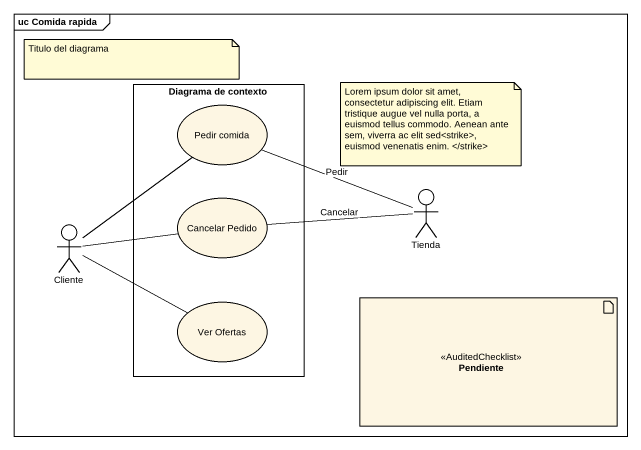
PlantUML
@startuml
mainframe uc Comida rapida
rectangle "Diagrama de contexto" as Diagrama_de_contexto {
  usecase "Pedir comida" as Pedir_comida
  usecase "Cancelar Pedido" as Cancelar_Pedido
  usecase "Ver Ofertas" as Ver_Ofertas
}
actor Tienda
actor Cliente
artifact Pendiente <<AuditedChecklist>>
Pedir_comida -right- Tienda : Pedir
Cliente -up- Pedir_comida
Cliente -right- Cancelar_Pedido
Cliente -right- Ver_Ofertas
Cancelar_Pedido -right- Tienda : Cancelar
note as N1
  Titulo del diagrama
end note
note as N2
  Lorem ipsum dolor sit amet, consectetur adipiscing elit. Etiam tristique augue vel nulla porta, a euismod tellus commodo. Aenean ante sem, viverra ac elit sed~<strike>, euismod venenatis enim. ~</strike>
end note
@enduml
